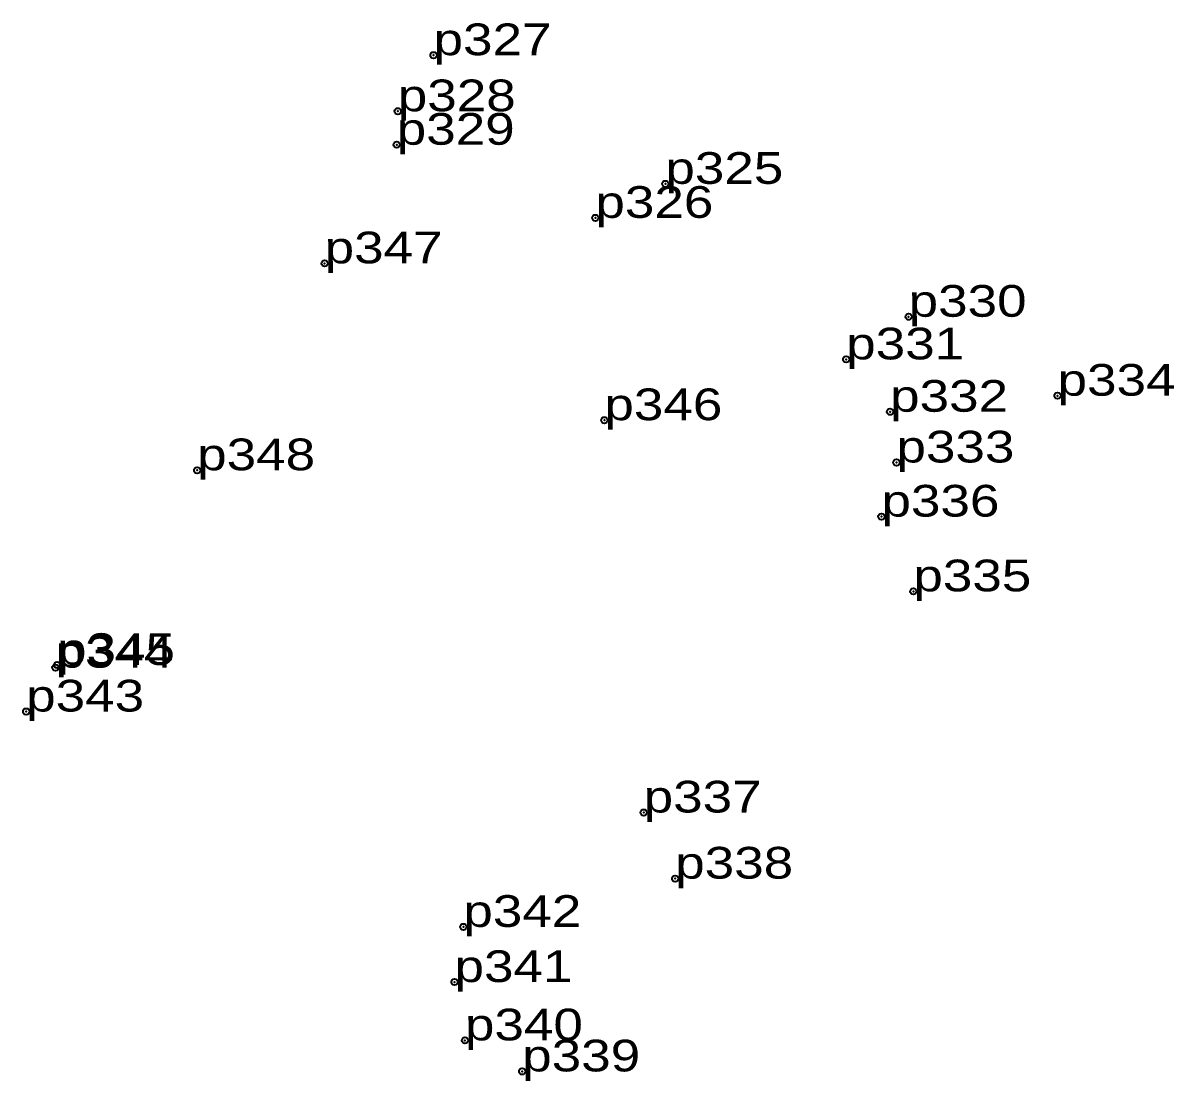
# Model space of a CAD drawing. Header units: metres. Extents: x 536773 to 552158, y 1835340 to 1841061.
# Drawn here: x 551805.9 to 551871.2, y 1841000.7 to 1841060.7 of the extents above; entities that cross this region are included whole.
import ezdxf

# ---------------------------------------------------------------- set-up
doc = ezdxf.new("R2010")
doc.units = ezdxf.units.M
doc.header["$LTSCALE"] = 0.72
doc.header["$PDMODE"] = 32
doc.header["$PDSIZE"] = 0.36
doc.layers.add('12', color=7, linetype='Continuous')
doc.layers.add('7', color=7, linetype='Continuous')

msp = doc.modelspace()

# ---------------------------------------------------------------- linework, layer by layer
at = {"layer": '7'}
for p in [(551829.24, 1841058.86), (551827.21, 1841055.68), (551827.15, 1841053.78), (551842.39, 1841051.56), (551838.42, 1841049.63), (551823.06, 1841047.05), (551856.19, 1841044.02), (551852.65, 1841041.6), (551864.64, 1841039.54), (551855.14, 1841038.63), (551838.93, 1841038.15), (551855.5, 1841035.75), (551815.83, 1841035.31), (551854.65, 1841032.68), (551856.46, 1841028.44), (551807.79, 1841024.11), (551807.88, 1841024.26), (551806.13, 1841021.62), (551841.16, 1841015.89), (551842.95, 1841012.14), (551830.93, 1841009.4), (551830.43, 1841006.27), (551831.02, 1841002.96), (551834.27, 1841001.2)]:
    msp.add_point(p, dxfattribs=at)

# ---------------------------------------------------------------- texts
at = {"layer": '12', "width": 1.25}
for s, p in [('p327', (551829.24, 1841058.86)), ('p328', (551827.21, 1841055.68)), ('p329', (551827.15, 1841053.78)), ('p325', (551842.39, 1841051.56)), ('p326', (551838.42, 1841049.63)), ('p347', (551823.06, 1841047.05)), ('p330', (551856.19, 1841044.02)), ('p331', (551852.65, 1841041.6)), ('p334', (551864.64, 1841039.54)), ('p346', (551838.93, 1841038.15)), ('p332', (551855.14, 1841038.63)), ('p333', (551855.5, 1841035.75)), ('p348', (551815.83, 1841035.31)), ('p336', (551854.65, 1841032.68)), ('p335', (551856.46, 1841028.44)), ('p344', (551807.79, 1841024.11)), ('p345', (551807.88, 1841024.26)), ('p343', (551806.13, 1841021.62)), ('p337', (551841.16, 1841015.89)), ('p338', (551842.95, 1841012.14)), ('p342', (551830.93, 1841009.4)), ('p341', (551830.43, 1841006.27)), ('p340', (551831.02, 1841002.96)), ('p339', (551834.27, 1841001.2))]:
    msp.add_text(s, height=1.8, dxfattribs=at).set_placement(p)

doc.saveas('drawing.dxf')
